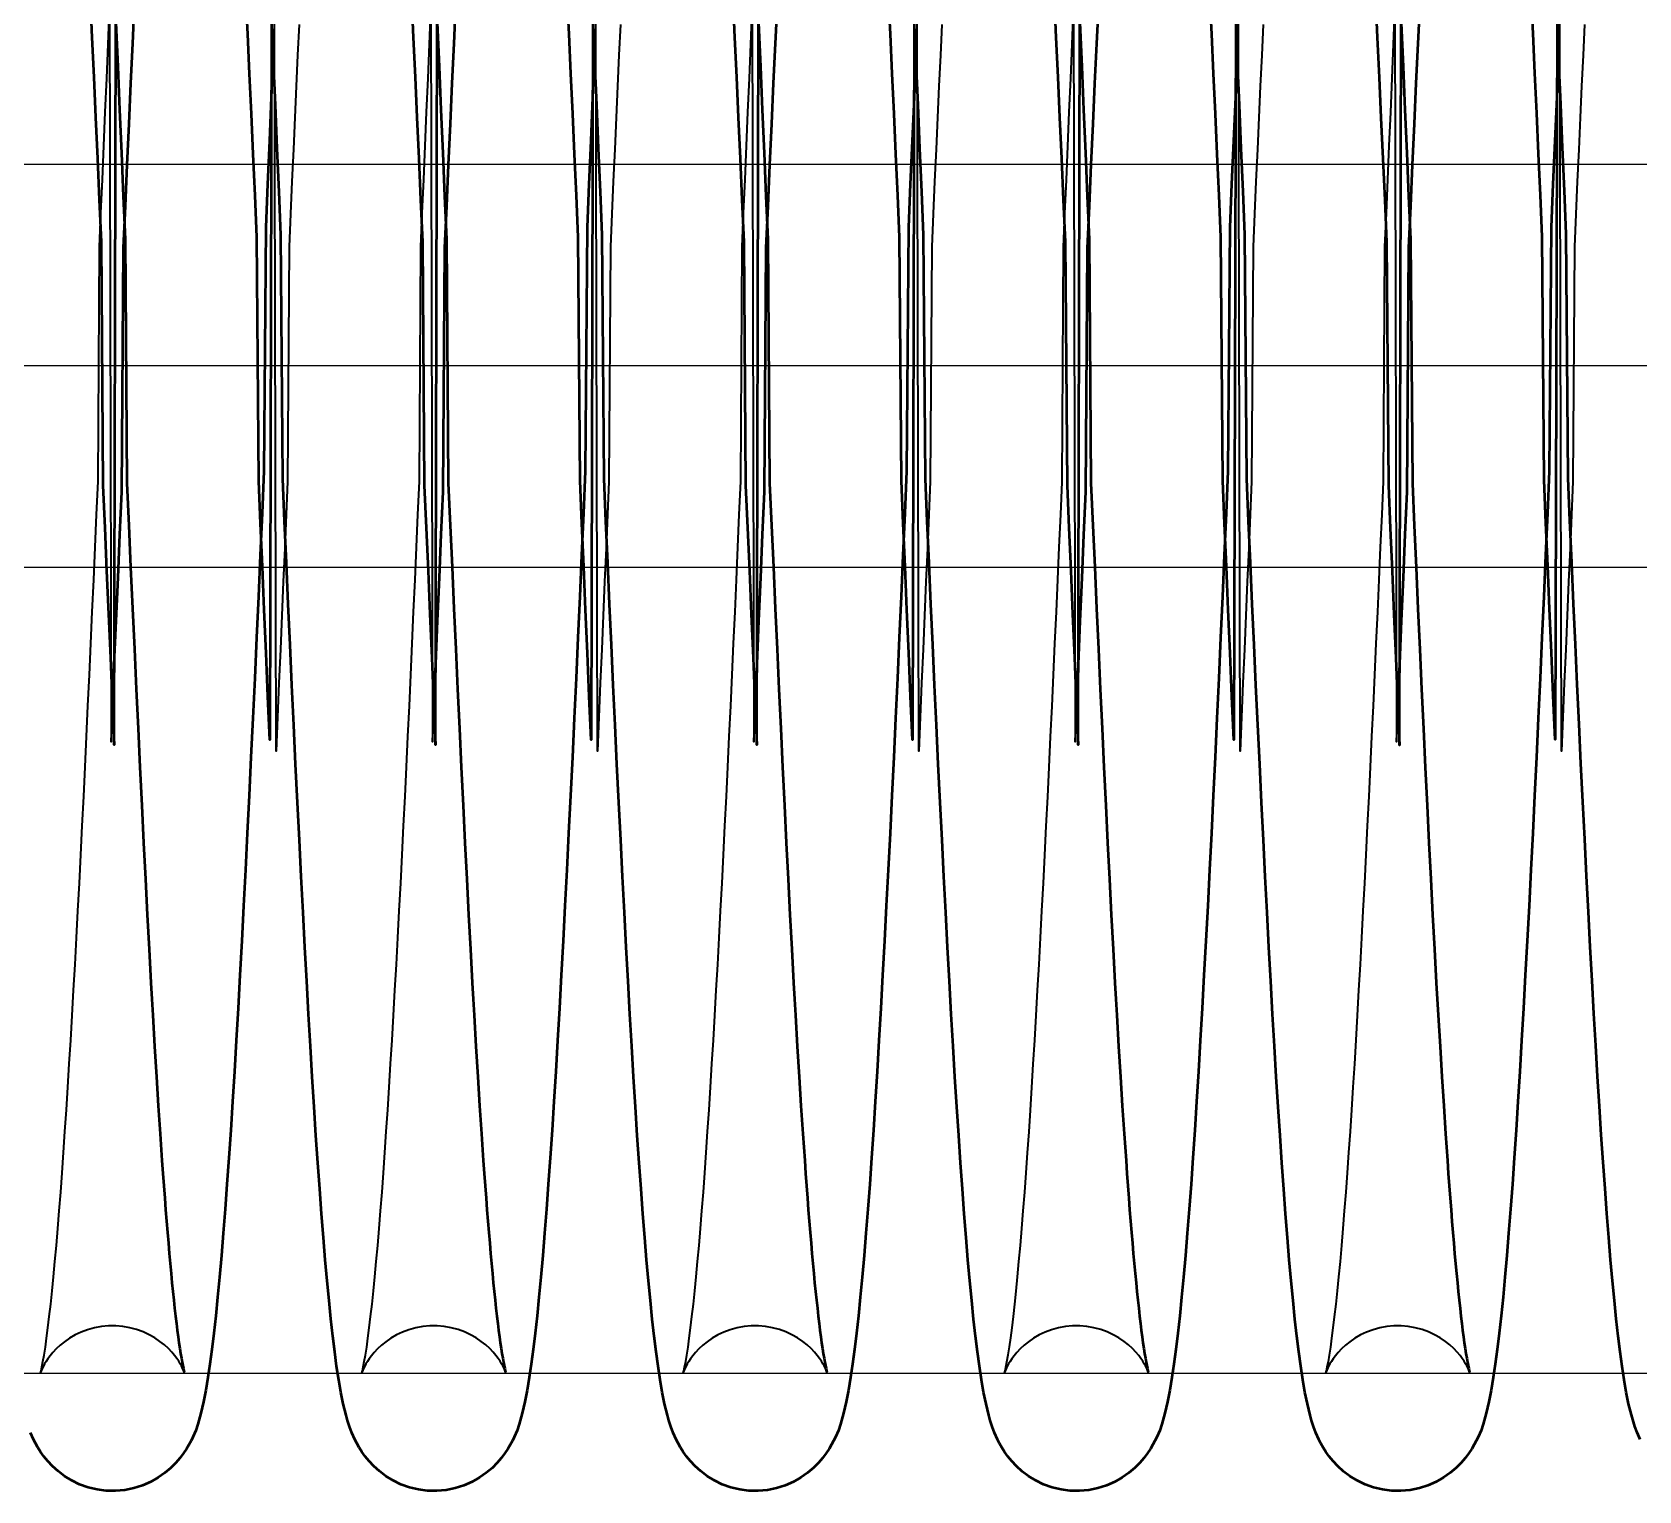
# Model space of a CAD drawing. Header units: millimetres. Extents: x 0 to 190005487, y 0 to 455456909.
# Drawn here: x 92673.16 to 92713.03, y 21488.31 to 21524.51 of the extents above; entities that cross this region are included whole.
import ezdxf

# ---------------------------------------------------------------- set-up
doc = ezdxf.new("R2010")
doc.units = ezdxf.units.MM
doc.header["$LTSCALE"] = 400
doc.header["$MEASUREMENT"] = 0
doc.linetypes.add('ACAD_ISO04W100', pattern=[30, 24, -3, 0, -3])
doc.linetypes.add('CEN', pattern=[35, 30, -2, 1, -2])
doc.layers.get('0').update_dxf_attribs({"linetype": 'CONTINUOUS'})
doc.layers.add('cen', color=1, linetype='ACAD_ISO04W100')
doc.layers.add('가려진 것(ISO)', color=7, linetype='CONTINUOUS', lineweight=35)
doc.layers.add('가시적인 것(ISO)', color=7, linetype='CONTINUOUS', lineweight=50)

# ---------------------------------------------------------------- blocks, each defined once
blk = doc.blocks.new('토션스프링 3')
at = {"layer": '가려진 것(ISO)', "flags": 128}
for points in [[(21462038.238, -50952889.177), (21462038.166, -50952890.697), (21462038.095, -50952892.234), (21462038.024, -50952893.791), (21462037.952, -50952895.368), (21462037.881, -50952896.964), (21462037.809, -50952898.577), (21462037.738, -50952900.205), (21462037.666, -50952911.846), (21462037.594, -50952913.499), (21462037.523, -50952915.16), (21462037.451, -50952916.829), (21462037.379, -50952918.502), (21462037.308, -50952920.179), (21462037.237, -50952921.859), (21462037.165, -50952923.543), (21462037.094, -50952925.233), (21462037.022, -50952888.925), (21462036.951, -50952890.618)], [(21462054.185, -50952889.177), (21462054.113, -50952890.697), (21462054.042, -50952892.234), (21462053.971, -50952893.791), (21462053.899, -50952895.368), (21462053.828, -50952896.964), (21462053.756, -50952898.577), (21462053.684, -50952900.205), (21462053.613, -50952911.846), (21462053.541, -50952913.499), (21462053.469, -50952915.16), (21462053.398, -50952916.829), (21462053.326, -50952918.502), (21462053.255, -50952920.179), (21462053.184, -50952921.858), (21462053.112, -50952923.543), (21462053.041, -50952925.233), (21462052.969, -50952888.925), (21462052.897, -50952890.618)], [(21462070.132, -50952889.177), (21462070.06, -50952890.697), (21462069.989, -50952892.234), (21462069.918, -50952893.791), (21462069.846, -50952895.368), (21462069.775, -50952896.964), (21462069.703, -50952898.577), (21462069.631, -50952900.205), (21462069.56, -50952911.847), (21462069.488, -50952913.499), (21462069.416, -50952915.16), (21462069.345, -50952916.829), (21462069.273, -50952918.502), (21462069.202, -50952920.179), (21462069.13, -50952921.858), (21462069.059, -50952923.543), (21462068.988, -50952925.233), (21462068.916, -50952888.925), (21462068.844, -50952890.618)], [(21462086.078, -50952889.177), (21462086.007, -50952890.697), (21462085.936, -50952892.234), (21462085.864, -50952893.79), (21462085.793, -50952895.368), (21462085.721, -50952896.964), (21462085.65, -50952898.577), (21462085.578, -50952900.205), (21462085.506, -50952911.847), (21462085.435, -50952913.499), (21462085.363, -50952915.16), (21462085.291, -50952916.828), (21462085.22, -50952918.502), (21462085.149, -50952920.179), (21462085.077, -50952921.858), (21462085.006, -50952923.543), (21462084.934, -50952925.233), (21462084.863, -50952888.925), (21462084.791, -50952890.618)], [(21462102.025, -50952889.18), (21462101.954, -50952890.699), (21462101.882, -50952892.236), (21462101.811, -50952893.793), (21462101.74, -50952895.37), (21462101.668, -50952896.967), (21462101.597, -50952898.58), (21462101.525, -50952900.208), (21462101.453, -50952911.849), (21462101.381, -50952913.501), (21462101.31, -50952915.162), (21462101.238, -50952916.83), (21462101.167, -50952918.503), (21462101.095, -50952920.179), (21462101.024, -50952921.858), (21462100.953, -50952923.543), (21462100.881, -50952925.233), (21462100.81, -50952888.925), (21462100.738, -50952890.619)], [(21462032.546, -50952956.08), (21462032.54, -50952956.062), (21462032.519, -50952956.006), (21462032.476, -50952955.903), (21462032.397, -50952955.744), (21462032.34, -50952955.64), (21462032.267, -50952955.52), (21462032.175, -50952955.383), (21462032.062, -50952955.231), (21462031.922, -50952955.064), (21462031.754, -50952954.888), (21462031.559, -50952954.707), (21462031.334, -50952954.528), (21462031.081, -50952954.356), (21462030.8, -50952954.197), (21462030.498, -50952954.057), (21462030.177, -50952953.939), (21462029.841, -50952953.85), (21462029.492, -50952953.789), (21462029.137, -50952953.758), (21462028.781, -50952953.76), (21462028.427, -50952953.793), (21462028.08, -50952953.858), (21462027.744, -50952953.951), (21462027.425, -50952954.069), (21462027.125, -50952954.212), (21462026.848, -50952954.373), (21462026.597, -50952954.546), (21462026.374, -50952954.725), (21462026.182, -50952954.905), (21462026.018, -50952955.081), (21462025.882, -50952955.245), (21462025.77, -50952955.396), (21462025.68, -50952955.531), (21462025.608, -50952955.651), (21462025.552, -50952955.753), (21462025.509, -50952955.838), (21462025.451, -50952955.965), (21462025.421, -50952956.042), (21462025.41, -50952956.076), (21462025.41, -50952956.075), (21462025.418, -50952956.044), (21462025.432, -50952955.986), (21462025.452, -50952955.904), (21462025.475, -50952955.8), (21462025.528, -50952955.536), (21462025.585, -50952955.208), (21462025.645, -50952954.818), (21462025.708, -50952954.369), (21462025.773, -50952953.864), (21462025.841, -50952953.303), (21462025.91, -50952952.691), (21462025.981, -50952952.029), (21462026.052, -50952951.32), (21462026.123, -50952950.566), (21462026.195, -50952949.769), (21462026.266, -50952948.932), (21462026.336, -50952948.053), (21462026.407, -50952947.131), (21462026.477, -50952946.167), (21462026.549, -50952945.162), (21462026.62, -50952944.118), (21462026.691, -50952943.035), (21462026.762, -50952941.916), (21462026.834, -50952940.761), (21462026.905, -50952939.573), (21462026.977, -50952938.353), (21462027.048, -50952937.102), (21462027.119, -50952935.821), (21462027.19, -50952934.507), (21462027.261, -50952933.161), (21462027.333, -50952931.785), (21462027.404, -50952930.38), (21462027.476, -50952928.948), (21462027.548, -50952927.492), (21462027.619, -50952926.011), (21462027.691, -50952924.51), (21462027.762, -50952922.988), (21462027.834, -50952921.449), (21462027.905, -50952919.893), (21462027.976, -50952918.32), (21462028.048, -50952916.728), (21462028.119, -50952915.118), (21462028.191, -50952913.492), (21462028.262, -50952911.853), (21462028.334, -50952900.201), (21462028.406, -50952898.54), (21462028.477, -50952896.871), (21462028.549, -50952895.196), (21462028.62, -50952893.516), (21462028.692, -50952891.835), (21462028.763, -50952890.154), (21462028.834, -50952888.469), (21462028.906, -50952924.781), (21462028.977, -50952923.091)], [(21462048.493, -50952956.08), (21462048.487, -50952956.062), (21462048.466, -50952956.006), (21462048.423, -50952955.903), (21462048.344, -50952955.744), (21462048.287, -50952955.64), (21462048.214, -50952955.52), (21462048.122, -50952955.383), (21462048.008, -50952955.231), (21462047.869, -50952955.064), (21462047.701, -50952954.888), (21462047.506, -50952954.707), (21462047.281, -50952954.528), (21462047.027, -50952954.356), (21462046.747, -50952954.197), (21462046.445, -50952954.057), (21462046.124, -50952953.939), (21462045.787, -50952953.85), (21462045.439, -50952953.789), (21462045.084, -50952953.758), (21462044.727, -50952953.76), (21462044.374, -50952953.793), (21462044.027, -50952953.858), (21462043.691, -50952953.951), (21462043.371, -50952954.069), (21462043.072, -50952954.212), (21462042.795, -50952954.373), (21462042.544, -50952954.546), (21462042.321, -50952954.725), (21462042.129, -50952954.906), (21462041.965, -50952955.081), (21462041.828, -50952955.245), (21462041.717, -50952955.396), (21462041.627, -50952955.531), (21462041.555, -50952955.651), (21462041.499, -50952955.753), (21462041.456, -50952955.838), (21462041.398, -50952955.965), (21462041.368, -50952956.042), (21462041.356, -50952956.076), (21462041.356, -50952956.075), (21462041.365, -50952956.044), (21462041.379, -50952955.987), (21462041.399, -50952955.904), (21462041.422, -50952955.8), (21462041.475, -50952955.536), (21462041.532, -50952955.208), (21462041.592, -50952954.818), (21462041.655, -50952954.369), (21462041.72, -50952953.863), (21462041.788, -50952953.303), (21462041.857, -50952952.691), (21462041.928, -50952952.029), (21462041.999, -50952951.32), (21462042.07, -50952950.566), (21462042.142, -50952949.769), (21462042.212, -50952948.932), (21462042.283, -50952948.053), (21462042.353, -50952947.132), (21462042.424, -50952946.168), (21462042.495, -50952945.162), (21462042.567, -50952944.118), (21462042.638, -50952943.035), (21462042.709, -50952941.916), (21462042.781, -50952940.762), (21462042.852, -50952939.573), (21462042.923, -50952938.353), (21462042.995, -50952937.101), (21462043.066, -50952935.82), (21462043.137, -50952934.507), (21462043.208, -50952933.161), (21462043.28, -50952931.785), (21462043.351, -50952930.38), (21462043.423, -50952928.949), (21462043.495, -50952927.492), (21462043.566, -50952926.012), (21462043.638, -50952924.51), (21462043.709, -50952922.988), (21462043.781, -50952921.449), (21462043.852, -50952919.893), (21462043.923, -50952918.32), (21462043.994, -50952916.728), (21462044.066, -50952915.118), (21462044.138, -50952913.493), (21462044.209, -50952911.853), (21462044.281, -50952900.202), (21462044.352, -50952898.54), (21462044.424, -50952896.871), (21462044.496, -50952895.196), (21462044.567, -50952893.516), (21462044.639, -50952891.835), (21462044.71, -50952890.153), (21462044.781, -50952888.469), (21462044.852, -50952924.781), (21462044.924, -50952923.091)], [(21462064.44, -50952956.08), (21462064.434, -50952956.062), (21462064.413, -50952956.006), (21462064.37, -50952955.903), (21462064.291, -50952955.744), (21462064.234, -50952955.64), (21462064.161, -50952955.52), (21462064.069, -50952955.383), (21462063.955, -50952955.231), (21462063.815, -50952955.064), (21462063.648, -50952954.888), (21462063.452, -50952954.707), (21462063.228, -50952954.528), (21462062.974, -50952954.356), (21462062.694, -50952954.197), (21462062.392, -50952954.057), (21462062.071, -50952953.939), (21462061.734, -50952953.85), (21462061.385, -50952953.789), (21462061.03, -50952953.758), (21462060.674, -50952953.76), (21462060.321, -50952953.793), (21462059.974, -50952953.858), (21462059.638, -50952953.951), (21462059.318, -50952954.069), (21462059.019, -50952954.212), (21462058.742, -50952954.373), (21462058.49, -50952954.546), (21462058.268, -50952954.726), (21462058.075, -50952954.906), (21462057.912, -50952955.081), (21462057.775, -50952955.245), (21462057.663, -50952955.396), (21462057.573, -50952955.531), (21462057.502, -50952955.651), (21462057.446, -50952955.753), (21462057.403, -50952955.838), (21462057.345, -50952955.965), (21462057.315, -50952956.042), (21462057.303, -50952956.076), (21462057.303, -50952956.075), (21462057.311, -50952956.044), (21462057.326, -50952955.987), (21462057.345, -50952955.905), (21462057.368, -50952955.801), (21462057.422, -50952955.536), (21462057.479, -50952955.207), (21462057.539, -50952954.817), (21462057.602, -50952954.368), (21462057.668, -50952953.863), (21462057.735, -50952953.303), (21462057.804, -50952952.691), (21462057.874, -50952952.029), (21462057.946, -50952951.32), (21462058.017, -50952950.566), (21462058.088, -50952949.769), (21462058.159, -50952948.931), (21462058.23, -50952948.053), (21462058.3, -50952947.132), (21462058.371, -50952946.168), (21462058.442, -50952945.163), (21462058.513, -50952944.118), (21462058.585, -50952943.036), (21462058.656, -50952941.917), (21462058.727, -50952940.762), (21462058.799, -50952939.574), (21462058.87, -50952938.353), (21462058.942, -50952937.101), (21462059.013, -50952935.82), (21462059.084, -50952934.507), (21462059.155, -50952933.161), (21462059.227, -50952931.785), (21462059.298, -50952930.381), (21462059.37, -50952928.949), (21462059.441, -50952927.492), (21462059.513, -50952926.012), (21462059.585, -50952924.51), (21462059.656, -50952922.988), (21462059.727, -50952921.448), (21462059.799, -50952919.892), (21462059.87, -50952918.32), (21462059.941, -50952916.728), (21462060.013, -50952915.118), (21462060.084, -50952913.493), (21462060.156, -50952911.853), (21462060.228, -50952900.202), (21462060.299, -50952898.541), (21462060.371, -50952896.871), (21462060.443, -50952895.196), (21462060.514, -50952893.516), (21462060.585, -50952891.834), (21462060.657, -50952890.152), (21462060.728, -50952888.468), (21462060.799, -50952924.78), (21462060.871, -50952923.091)], [(21462080.386, -50952956.08), (21462080.381, -50952956.062), (21462080.36, -50952956.006), (21462080.316, -50952955.903), (21462080.238, -50952955.744), (21462080.181, -50952955.64), (21462080.108, -50952955.52), (21462080.016, -50952955.383), (21462079.902, -50952955.231), (21462079.762, -50952955.064), (21462079.595, -50952954.887), (21462079.399, -50952954.707), (21462079.175, -50952954.528), (21462078.921, -50952954.356), (21462078.641, -50952954.197), (21462078.338, -50952954.056), (21462078.017, -50952953.939), (21462077.68, -50952953.85), (21462077.332, -50952953.789), (21462076.977, -50952953.758), (21462076.62, -50952953.76), (21462076.267, -50952953.793), (21462075.92, -50952953.858), (21462075.584, -50952953.951), (21462075.264, -50952954.07), (21462074.965, -50952954.212), (21462074.688, -50952954.373), (21462074.437, -50952954.546), (21462074.214, -50952954.726), (21462074.022, -50952954.906), (21462073.858, -50952955.081), (21462073.721, -50952955.246), (21462073.61, -50952955.397), (21462073.519, -50952955.53), (21462073.446, -50952955.648), (21462073.39, -50952955.75), (21462073.347, -50952955.837), (21462073.291, -50952955.967), (21462073.262, -50952956.043), (21462073.25, -50952956.076), (21462073.25, -50952956.074), (21462073.259, -50952956.042), (21462073.274, -50952955.985), (21462073.292, -50952955.904), (21462073.314, -50952955.803), (21462073.365, -50952955.54), (21462073.425, -50952955.206), (21462073.489, -50952954.809), (21462073.553, -50952954.358), (21462073.619, -50952953.854), (21462073.686, -50952953.297), (21462073.754, -50952952.688), (21462073.823, -50952952.03), (21462073.893, -50952951.325), (21462073.963, -50952950.572), (21462074.034, -50952949.775), (21462074.105, -50952948.935), (21462074.176, -50952948.053), (21462074.247, -50952947.131), (21462074.318, -50952946.171), (21462074.389, -50952945.171), (21462074.46, -50952944.13), (21462074.531, -50952943.049), (21462074.602, -50952941.93), (21462074.674, -50952940.775), (21462074.745, -50952939.584), (21462074.817, -50952938.361), (21462074.888, -50952937.105), (21462074.959, -50952935.818), (21462075.031, -50952934.503), (21462075.102, -50952933.16), (21462075.173, -50952931.791), (21462075.245, -50952930.391), (21462075.316, -50952928.963), (21462075.387, -50952927.508), (21462075.459, -50952926.028), (21462075.531, -50952924.525), (21462075.602, -50952923), (21462075.674, -50952921.456), (21462075.746, -50952919.893), (21462075.817, -50952918.315), (21462075.888, -50952916.723), (21462075.96, -50952915.118), (21462076.031, -50952913.499), (21462076.102, -50952911.865), (21462076.174, -50952900.217), (21462076.245, -50952898.557), (21462076.317, -50952896.888), (21462076.389, -50952895.21), (21462076.46, -50952893.527), (21462076.532, -50952891.839), (21462076.604, -50952890.15), (21462076.675, -50952888.461), (21462076.746, -50952924.774), (21462076.818, -50952923.091)], [(21462096.333, -50952956.08), (21462096.327, -50952956.062), (21462096.307, -50952956.006), (21462096.263, -50952955.903), (21462096.185, -50952955.744), (21462096.128, -50952955.64), (21462096.055, -50952955.52), (21462095.963, -50952955.383), (21462095.849, -50952955.231), (21462095.709, -50952955.064), (21462095.542, -50952954.888), (21462095.346, -50952954.707), (21462095.122, -50952954.528), (21462094.868, -50952954.356), (21462094.588, -50952954.197), (21462094.286, -50952954.057), (21462093.965, -50952953.94), (21462093.628, -50952953.85), (21462093.279, -50952953.789), (21462092.924, -50952953.758), (21462092.568, -50952953.76), (21462092.215, -50952953.793), (21462091.868, -50952953.858), (21462091.532, -50952953.95), (21462091.212, -50952954.069), (21462090.913, -50952954.212), (21462090.636, -50952954.372), (21462090.384, -50952954.546), (21462090.162, -50952954.725), (21462089.969, -50952954.905), (21462089.805, -50952955.08), (21462089.669, -50952955.245), (21462089.557, -50952955.396), (21462089.467, -50952955.531), (21462089.396, -50952955.651), (21462089.34, -50952955.752), (21462089.296, -50952955.838), (21462089.239, -50952955.965), (21462089.209, -50952956.042), (21462089.197, -50952956.076), (21462089.197, -50952956.075), (21462089.205, -50952956.044), (21462089.22, -50952955.986), (21462089.24, -50952955.904), (21462089.263, -50952955.8), (21462089.315, -50952955.537), (21462089.371, -50952955.21), (21462089.431, -50952954.82), (21462089.494, -50952954.371), (21462089.56, -50952953.865), (21462089.628, -50952953.304), (21462089.697, -50952952.691), (21462089.768, -50952952.029), (21462089.839, -50952951.319), (21462089.911, -50952950.565), (21462089.982, -50952949.768), (21462090.053, -50952948.932), (21462090.123, -50952948.053), (21462090.194, -50952947.131), (21462090.265, -50952946.166), (21462090.336, -50952945.161), (21462090.407, -50952944.116), (21462090.479, -50952943.034), (21462090.55, -50952941.915), (21462090.621, -50952940.76), (21462090.693, -50952939.573), (21462090.764, -50952938.353), (21462090.835, -50952937.102), (21462090.906, -50952935.821), (21462090.977, -50952934.506), (21462091.049, -50952933.16), (21462091.12, -50952931.784), (21462091.192, -50952930.379), (21462091.264, -50952928.947), (21462091.335, -50952927.49), (21462091.407, -50952926.011), (21462091.478, -50952924.509), (21462091.55, -50952922.988), (21462091.621, -50952921.45), (21462091.692, -50952919.894), (21462091.764, -50952918.321), (21462091.835, -50952916.728), (21462091.907, -50952915.118), (21462091.978, -50952913.491), (21462092.05, -50952911.852), (21462092.121, -50952900.2), (21462092.193, -50952898.539), (21462092.265, -50952896.87), (21462092.336, -50952895.196), (21462092.408, -50952893.517), (21462092.479, -50952891.837), (21462092.55, -50952890.156), (21462092.622, -50952888.47), (21462092.693, -50952924.781), (21462092.765, -50952923.091)]]:
    blk.add_lwpolyline(points, dxfattribs=at)
at = {"layer": '가시적인 것(ISO)', "flags": 128}
for points in [[(21462027.864, -50952887.873), (21462027.955, -50952889.813), (21462028.047, -50952891.788), (21462028.139, -50952893.794), (21462028.231, -50952895.826), (21462028.322, -50952897.882), (21462028.414, -50952899.957), (21462028.505, -50952912.049), (21462028.596, -50952914.161), (21462028.688, -50952916.293), (21462028.78, -50952918.44), (21462028.872, -50952920.598), (21462028.963, -50952922.763), (21462029.055, -50952924.93), (21462029.147, -50952889.095), (21462029.238, -50952891.255), (21462029.329, -50952893.406), (21462029.421, -50952895.552), (21462029.512, -50952897.692), (21462029.604, -50952899.822), (21462029.696, -50952911.938), (21462029.787, -50952914.035), (21462029.879, -50952916.11), (21462029.971, -50952918.159), (21462030.062, -50952920.177), (21462030.153, -50952922.161), (21462030.245, -50952924.116), (21462030.336, -50952926.04), (21462030.428, -50952927.929), (21462030.52, -50952929.78), (21462030.611, -50952931.589), (21462030.703, -50952933.353), (21462030.794, -50952935.068), (21462030.886, -50952936.73), (21462030.931, -50952937.54), (21462030.977, -50952938.337), (21462031.068, -50952939.893), (21462031.159, -50952941.395), (21462031.251, -50952942.841), (21462031.342, -50952944.228), (21462031.433, -50952945.552), (21462031.479, -50952946.19), (21462031.524, -50952946.812), (21462031.569, -50952947.416), (21462031.614, -50952948.003), (21462031.66, -50952948.572), (21462031.705, -50952949.123), (21462031.75, -50952949.657), (21462031.795, -50952950.174), (21462031.84, -50952950.673), (21462031.885, -50952951.155), (21462031.929, -50952951.617), (21462031.974, -50952952.061), (21462032.018, -50952952.485), (21462032.062, -50952952.89), (21462032.106, -50952953.274), (21462032.149, -50952953.638), (21462032.191, -50952953.98), (21462032.234, -50952954.301), (21462032.275, -50952954.6), (21462032.317, -50952954.877), (21462032.357, -50952955.131), (21462032.396, -50952955.36), (21462032.432, -50952955.561), (21462032.465, -50952955.733), (21462032.495, -50952955.875), (21462032.52, -50952955.984), (21462032.539, -50952956.054), (21462032.546, -50952956.08)], [(21462028.977, -50952923.091), (21462029.069, -50952920.927), (21462029.161, -50952918.768), (21462029.252, -50952916.617), (21462029.344, -50952914.48), (21462029.436, -50952912.36), (21462029.527, -50952900.261), (21462029.618, -50952898.186), (21462029.71, -50952896.132), (21462029.801, -50952894.098), (21462029.893, -50952892.09), (21462029.985, -50952890.11), (21462030.077, -50952888.163)], [(21462043.811, -50952887.873), (21462043.902, -50952889.813), (21462043.994, -50952891.788), (21462044.086, -50952893.794), (21462044.178, -50952895.826), (21462044.269, -50952897.882), (21462044.361, -50952899.957), (21462044.452, -50952912.049), (21462044.543, -50952914.161), (21462044.635, -50952916.293), (21462044.727, -50952918.44), (21462044.818, -50952920.598), (21462044.91, -50952922.763), (21462045.002, -50952924.93), (21462045.093, -50952889.095), (21462045.185, -50952891.255), (21462045.276, -50952893.406), (21462045.368, -50952895.552), (21462045.459, -50952897.692), (21462045.551, -50952899.822), (21462045.643, -50952911.938), (21462045.734, -50952914.035), (21462045.826, -50952916.11), (21462045.918, -50952918.159), (21462046.009, -50952920.177), (21462046.1, -50952922.161), (21462046.192, -50952924.116), (21462046.283, -50952926.04), (21462046.375, -50952927.929), (21462046.467, -50952929.78), (21462046.558, -50952931.589), (21462046.65, -50952933.353), (21462046.741, -50952935.068), (21462046.833, -50952936.73), (21462046.878, -50952937.54), (21462046.924, -50952938.337), (21462047.015, -50952939.893), (21462047.106, -50952941.395), (21462047.197, -50952942.841), (21462047.289, -50952944.228), (21462047.38, -50952945.552), (21462047.425, -50952946.19), (21462047.471, -50952946.812), (21462047.516, -50952947.416), (21462047.561, -50952948.003), (21462047.606, -50952948.572), (21462047.651, -50952949.123), (21462047.696, -50952949.657), (21462047.742, -50952950.174), (21462047.786, -50952950.673), (21462047.831, -50952951.155), (21462047.876, -50952951.617), (21462047.921, -50952952.061), (21462047.965, -50952952.485), (21462048.009, -50952952.89), (21462048.052, -50952953.274), (21462048.096, -50952953.638), (21462048.138, -50952953.98), (21462048.181, -50952954.301), (21462048.222, -50952954.6), (21462048.263, -50952954.877), (21462048.304, -50952955.131), (21462048.342, -50952955.36), (21462048.379, -50952955.561), (21462048.412, -50952955.733), (21462048.442, -50952955.875), (21462048.467, -50952955.984), (21462048.486, -50952956.054), (21462048.493, -50952956.08)], [(21462044.924, -50952923.091), (21462045.016, -50952920.927), (21462045.108, -50952918.768), (21462045.199, -50952916.618), (21462045.291, -50952914.48), (21462045.383, -50952912.36), (21462045.474, -50952900.26), (21462045.565, -50952898.186), (21462045.657, -50952896.131), (21462045.748, -50952894.098), (21462045.84, -50952892.09), (21462045.932, -50952890.111), (21462046.024, -50952888.164)], [(21462059.757, -50952887.872), (21462059.849, -50952889.813), (21462059.941, -50952891.788), (21462060.033, -50952893.793), (21462060.124, -50952895.826), (21462060.216, -50952897.882), (21462060.307, -50952899.957), (21462060.399, -50952912.049), (21462060.49, -50952914.161), (21462060.582, -50952916.293), (21462060.673, -50952918.44), (21462060.765, -50952920.598), (21462060.857, -50952922.762), (21462060.949, -50952924.93), (21462061.04, -50952889.095), (21462061.132, -50952891.255), (21462061.223, -50952893.406), (21462061.314, -50952895.552), (21462061.406, -50952897.692), (21462061.498, -50952899.822), (21462061.589, -50952911.937), (21462061.681, -50952914.035), (21462061.773, -50952916.11), (21462061.865, -50952918.159), (21462061.956, -50952920.177), (21462062.047, -50952922.162), (21462062.139, -50952924.116), (21462062.23, -50952926.04), (21462062.322, -50952927.929), (21462062.413, -50952929.78), (21462062.505, -50952931.589), (21462062.597, -50952933.353), (21462062.688, -50952935.068), (21462062.779, -50952936.73), (21462062.825, -50952937.54), (21462062.87, -50952938.337), (21462062.962, -50952939.893), (21462063.053, -50952941.395), (21462063.144, -50952942.841), (21462063.236, -50952944.228), (21462063.327, -50952945.552), (21462063.372, -50952946.19), (21462063.418, -50952946.812), (21462063.463, -50952947.416), (21462063.508, -50952948.003), (21462063.553, -50952948.572), (21462063.598, -50952949.124), (21462063.643, -50952949.657), (21462063.688, -50952950.174), (21462063.733, -50952950.673), (21462063.778, -50952951.155), (21462063.823, -50952951.617), (21462063.867, -50952952.061), (21462063.912, -50952952.485), (21462063.956, -50952952.89), (21462063.999, -50952953.274), (21462064.042, -50952953.638), (21462064.085, -50952953.98), (21462064.127, -50952954.301), (21462064.169, -50952954.6), (21462064.21, -50952954.877), (21462064.251, -50952955.131), (21462064.289, -50952955.36), (21462064.326, -50952955.561), (21462064.359, -50952955.733), (21462064.389, -50952955.875), (21462064.414, -50952955.984), (21462064.433, -50952956.054), (21462064.44, -50952956.08)], [(21462060.871, -50952923.091), (21462060.963, -50952920.927), (21462061.054, -50952918.768), (21462061.146, -50952916.618), (21462061.238, -50952914.48), (21462061.33, -50952912.359), (21462061.421, -50952900.26), (21462061.512, -50952898.185), (21462061.604, -50952896.131), (21462061.695, -50952894.098), (21462061.787, -50952892.09), (21462061.879, -50952890.111), (21462061.971, -50952888.164)], [(21462075.704, -50952887.872), (21462075.796, -50952889.812), (21462075.888, -50952891.787), (21462075.98, -50952893.793), (21462076.071, -50952895.826), (21462076.163, -50952897.882), (21462076.254, -50952899.957), (21462076.346, -50952912.049), (21462076.437, -50952914.161), (21462076.529, -50952916.293), (21462076.62, -50952918.439), (21462076.712, -50952920.597), (21462076.804, -50952922.762), (21462076.895, -50952924.929), (21462076.987, -50952889.095), (21462077.079, -50952891.255), (21462077.17, -50952893.406), (21462077.261, -50952895.552), (21462077.353, -50952897.691), (21462077.444, -50952899.821), (21462077.536, -50952911.937), (21462077.628, -50952914.035), (21462077.72, -50952916.11), (21462077.811, -50952918.159), (21462077.903, -50952920.177), (21462077.994, -50952922.162), (21462078.085, -50952924.116), (21462078.177, -50952926.039), (21462078.269, -50952927.928), (21462078.36, -50952929.779), (21462078.452, -50952931.589), (21462078.544, -50952933.353), (21462078.635, -50952935.068), (21462078.726, -50952936.73), (21462078.772, -50952937.541), (21462078.817, -50952938.337), (21462078.909, -50952939.893), (21462079, -50952941.395), (21462079.091, -50952942.841), (21462079.182, -50952944.227), (21462079.274, -50952945.552), (21462079.319, -50952946.19), (21462079.364, -50952946.812), (21462079.41, -50952947.416), (21462079.455, -50952948.003), (21462079.5, -50952948.572), (21462079.545, -50952949.124), (21462079.59, -50952949.658), (21462079.635, -50952950.174), (21462079.68, -50952950.673), (21462079.725, -50952951.155), (21462079.77, -50952951.617), (21462079.814, -50952952.061), (21462079.859, -50952952.485), (21462079.903, -50952952.89), (21462079.946, -50952953.274), (21462079.989, -50952953.638), (21462080.032, -50952953.98), (21462080.074, -50952954.301), (21462080.116, -50952954.6), (21462080.157, -50952954.877), (21462080.197, -50952955.131), (21462080.236, -50952955.36), (21462080.272, -50952955.561), (21462080.306, -50952955.734), (21462080.336, -50952955.875), (21462080.361, -50952955.984), (21462080.379, -50952956.054), (21462080.386, -50952956.08)], [(21462076.818, -50952923.091), (21462076.909, -50952920.936), (21462077.001, -50952918.782), (21462077.092, -50952916.634), (21462077.184, -50952914.497), (21462077.276, -50952912.373), (21462077.368, -50952900.267), (21462077.459, -50952898.183), (21462077.551, -50952896.125), (21462077.642, -50952894.098), (21462077.733, -50952892.098), (21462077.825, -50952890.124), (21462077.917, -50952888.181)], [(21462091.652, -50952887.885), (21462091.743, -50952889.826), (21462091.835, -50952891.801), (21462091.927, -50952893.806), (21462092.019, -50952895.838), (21462092.11, -50952897.894), (21462092.202, -50952899.968), (21462092.293, -50952912.06), (21462092.384, -50952914.173), (21462092.476, -50952916.305), (21462092.568, -50952918.452), (21462092.659, -50952920.609), (21462092.751, -50952922.774), (21462092.843, -50952924.94), (21462092.934, -50952889.105), (21462093.026, -50952891.264), (21462093.117, -50952893.414), (21462093.208, -50952895.561), (21462093.3, -50952897.701), (21462093.392, -50952899.831), (21462093.483, -50952911.946), (21462093.575, -50952914.044), (21462093.667, -50952916.118), (21462093.759, -50952918.166), (21462093.85, -50952920.184), (21462093.941, -50952922.167), (21462094.032, -50952924.122), (21462094.124, -50952926.046), (21462094.216, -50952927.935), (21462094.307, -50952929.786), (21462094.399, -50952931.594), (21462094.491, -50952933.358), (21462094.582, -50952935.072), (21462094.673, -50952936.733), (21462094.764, -50952938.34), (21462094.856, -50952939.896), (21462094.947, -50952941.398), (21462095.038, -50952942.844), (21462095.129, -50952944.23), (21462095.221, -50952945.555), (21462095.266, -50952946.193), (21462095.311, -50952946.814), (21462095.357, -50952947.418), (21462095.402, -50952948.005), (21462095.447, -50952948.574), (21462095.492, -50952949.125), (21462095.537, -50952949.659), (21462095.582, -50952950.175), (21462095.627, -50952950.675), (21462095.672, -50952951.156), (21462095.717, -50952951.618), (21462095.761, -50952952.062), (21462095.806, -50952952.486), (21462095.849, -50952952.891), (21462095.893, -50952953.275), (21462095.936, -50952953.638), (21462095.979, -50952953.981), (21462096.021, -50952954.301), (21462096.063, -50952954.6), (21462096.104, -50952954.878), (21462096.144, -50952955.131), (21462096.183, -50952955.36), (21462096.219, -50952955.561), (21462096.253, -50952955.733), (21462096.282, -50952955.875), (21462096.308, -50952955.984), (21462096.326, -50952956.054), (21462096.333, -50952956.08)], [(21462092.765, -50952923.091), (21462092.856, -50952920.927), (21462092.948, -50952918.767), (21462093.04, -50952916.617), (21462093.132, -50952914.48), (21462093.223, -50952912.361), (21462093.315, -50952900.263), (21462093.406, -50952898.188), (21462093.497, -50952896.133), (21462093.589, -50952894.099), (21462093.681, -50952892.09), (21462093.772, -50952890.11), (21462093.864, -50952888.163)], [(21462036.951, -50952890.618), (21462036.859, -50952892.783), (21462036.767, -50952894.942), (21462036.675, -50952897.09), (21462036.584, -50952899.224), (21462036.492, -50952911.339), (21462036.401, -50952913.433), (21462036.31, -50952915.51), (21462036.218, -50952917.568), (21462036.127, -50952919.604), (21462036.035, -50952921.613), (21462035.943, -50952923.593), (21462035.851, -50952925.538), (21462035.76, -50952927.446), (21462035.668, -50952929.312), (21462035.577, -50952931.134), (21462035.486, -50952932.915), (21462035.394, -50952934.654), (21462035.302, -50952936.349), (21462035.21, -50952937.996), (21462035.118, -50952939.593), (21462035.026, -50952941.136), (21462034.934, -50952942.623), (21462034.843, -50952944.051), (21462034.751, -50952945.416), (21462034.659, -50952946.722), (21462034.567, -50952947.967), (21462034.475, -50952949.152), (21462034.382, -50952950.276), (21462034.289, -50952951.336), (21462034.195, -50952952.332), (21462034.1, -50952953.263), (21462034.005, -50952954.129), (21462033.909, -50952954.927), (21462033.812, -50952955.658), (21462033.713, -50952956.33), (21462033.607, -50952956.953), (21462033.49, -50952957.537), (21462033.361, -50952958.092), (21462033.217, -50952958.646), (21462033.112, -50952958.949), (21462032.966, -50952959.282), (21462032.874, -50952959.463), (21462032.767, -50952959.657), (21462032.643, -50952959.863), (21462032.498, -50952960.085), (21462032.323, -50952960.32), (21462032.113, -50952960.565), (21462031.864, -50952960.815), (21462031.575, -50952961.061), (21462031.244, -50952961.293), (21462030.873, -50952961.503), (21462030.469, -50952961.681), (21462030.04, -50952961.818), (21462029.592, -50952961.909), (21462029.131, -50952961.951), (21462028.667, -50952961.943), (21462028.211, -50952961.884), (21462027.768, -50952961.776), (21462027.345, -50952961.625), (21462026.953, -50952961.437), (21462026.597, -50952961.218), (21462026.278, -50952960.979), (21462026.001, -50952960.73), (21462025.766, -50952960.482), (21462025.569, -50952960.239), (21462025.404, -50952960.008), (21462025.268, -50952959.791), (21462025.155, -50952959.59), (21462025.06, -50952959.402), (21462024.909, -50952959.061)], [(21462052.897, -50952890.618), (21462052.806, -50952892.783), (21462052.714, -50952894.942), (21462052.622, -50952897.09), (21462052.531, -50952899.224), (21462052.439, -50952911.339), (21462052.348, -50952913.433), (21462052.257, -50952915.51), (21462052.165, -50952917.568), (21462052.073, -50952919.604), (21462051.982, -50952921.613), (21462051.89, -50952923.593), (21462051.798, -50952925.538), (21462051.707, -50952927.446), (21462051.615, -50952929.312), (21462051.524, -50952931.134), (21462051.432, -50952932.915), (21462051.341, -50952934.654), (21462051.249, -50952936.349), (21462051.157, -50952937.996), (21462051.065, -50952939.593), (21462050.973, -50952941.137), (21462050.881, -50952942.623), (21462050.789, -50952944.051), (21462050.698, -50952945.416), (21462050.606, -50952946.722), (21462050.514, -50952947.967), (21462050.422, -50952949.152), (21462050.329, -50952950.276), (21462050.236, -50952951.336), (21462050.142, -50952952.332), (21462050.047, -50952953.264), (21462049.952, -50952954.129), (21462049.856, -50952954.927), (21462049.759, -50952955.658), (21462049.66, -50952956.33), (21462049.554, -50952956.954), (21462049.437, -50952957.537), (21462049.309, -50952958.091), (21462049.164, -50952958.646), (21462049.058, -50952958.948), (21462048.912, -50952959.282), (21462048.82, -50952959.463), (21462048.713, -50952959.657), (21462048.59, -50952959.863), (21462048.445, -50952960.084), (21462048.27, -50952960.32), (21462048.06, -50952960.565), (21462047.812, -50952960.815), (21462047.522, -50952961.061), (21462047.191, -50952961.293), (21462046.82, -50952961.503), (21462046.416, -50952961.68), (21462045.988, -50952961.818), (21462045.539, -50952961.909), (21462045.078, -50952961.951), (21462044.615, -50952961.943), (21462044.158, -50952961.884), (21462043.715, -50952961.776), (21462043.292, -50952961.625), (21462042.9, -50952961.437), (21462042.544, -50952961.218), (21462042.225, -50952960.979), (21462041.948, -50952960.73), (21462041.713, -50952960.482), (21462041.516, -50952960.239), (21462041.351, -50952960.008), (21462041.215, -50952959.791), (21462041.102, -50952959.59), (21462041.006, -50952959.402), (21462040.856, -50952959.061), (21462040.739, -50952958.752), (21462040.645, -50952958.463), (21462040.566, -50952958.186), (21462040.432, -50952957.634), (21462040.312, -50952957.052), (21462040.203, -50952956.432), (21462040.102, -50952955.766), (21462040.006, -50952955.047), (21462039.912, -50952954.267), (21462039.818, -50952953.419), (21462039.723, -50952952.505), (21462039.63, -50952951.524), (21462039.537, -50952950.479), (21462039.444, -50952949.37), (21462039.352, -50952948.199), (21462039.26, -50952946.967), (21462039.168, -50952945.67), (21462039.076, -50952944.309), (21462038.984, -50952942.888), (21462038.892, -50952941.408), (21462038.799, -50952939.874), (21462038.707, -50952938.286), (21462038.616, -50952936.649), (21462038.524, -50952934.965), (21462038.432, -50952933.237), (21462038.341, -50952931.466), (21462038.25, -50952929.648), (21462038.158, -50952927.785), (21462038.066, -50952925.881), (21462037.974, -50952923.941), (21462037.883, -50952921.968), (21462037.791, -50952919.965), (21462037.699, -50952917.936), (21462037.608, -50952915.885), (21462037.517, -50952913.815), (21462037.425, -50952911.721), (21462037.334, -50952899.605), (21462037.242, -50952897.471), (21462037.15, -50952895.323), (21462037.059, -50952893.166), (21462036.967, -50952891.003), (21462036.875, -50952888.839), (21462036.784, -50952924.678), (21462036.693, -50952922.523), (21462036.601, -50952920.371), (21462036.51, -50952918.221), (21462036.418, -50952916.078), (21462036.326, -50952913.946), (21462036.235, -50952911.83), (21462036.143, -50952899.733), (21462036.051, -50952897.66), (21462035.96, -50952895.614), (21462035.869, -50952893.6), (21462035.777, -50952891.614), (21462035.686, -50952889.655), (21462035.594, -50952887.728)], [(21462068.844, -50952890.618), (21462068.753, -50952892.783), (21462068.661, -50952894.942), (21462068.569, -50952897.09), (21462068.478, -50952899.224), (21462068.386, -50952911.339), (21462068.295, -50952913.433), (21462068.204, -50952915.51), (21462068.112, -50952917.568), (21462068.02, -50952919.604), (21462067.929, -50952921.613), (21462067.837, -50952923.593), (21462067.745, -50952925.538), (21462067.653, -50952927.446), (21462067.562, -50952929.312), (21462067.471, -50952931.134), (21462067.379, -50952932.915), (21462067.288, -50952934.654), (21462067.196, -50952936.349), (21462067.104, -50952937.997), (21462067.012, -50952939.593), (21462066.92, -50952941.137), (21462066.828, -50952942.624), (21462066.736, -50952944.051), (21462066.644, -50952945.416), (21462066.553, -50952946.722), (21462066.461, -50952947.968), (21462066.368, -50952949.153), (21462066.276, -50952950.276), (21462066.182, -50952951.336), (21462066.089, -50952952.333), (21462065.994, -50952953.264), (21462065.899, -50952954.129), (21462065.802, -50952954.927), (21462065.706, -50952955.658), (21462065.606, -50952956.33), (21462065.5, -50952956.954), (21462065.384, -50952957.538), (21462065.256, -50952958.091), (21462065.11, -50952958.646), (21462065.004, -50952958.948), (21462064.858, -50952959.281), (21462064.766, -50952959.463), (21462064.66, -50952959.656), (21462064.537, -50952959.863), (21462064.392, -50952960.084), (21462064.217, -50952960.32), (21462064.007, -50952960.565), (21462063.759, -50952960.814), (21462063.469, -50952961.061), (21462063.138, -50952961.293), (21462062.767, -50952961.503), (21462062.364, -50952961.68), (21462061.935, -50952961.818), (21462061.486, -50952961.909), (21462061.025, -50952961.951), (21462060.562, -50952961.943), (21462060.106, -50952961.884), (21462059.662, -50952961.776), (21462059.239, -50952961.625), (21462058.848, -50952961.437), (21462058.491, -50952961.219), (21462058.172, -50952960.979), (21462057.895, -50952960.73), (21462057.66, -50952960.482), (21462057.463, -50952960.239), (21462057.298, -50952960.008), (21462057.162, -50952959.792), (21462057.049, -50952959.59), (21462056.953, -50952959.403), (21462056.803, -50952959.061), (21462056.686, -50952958.752), (21462056.592, -50952958.463), (21462056.513, -50952958.186), (21462056.379, -50952957.634), (21462056.259, -50952957.052), (21462056.15, -50952956.432), (21462056.049, -50952955.766), (21462055.953, -50952955.047), (21462055.859, -50952954.267), (21462055.764, -50952953.42), (21462055.67, -50952952.505), (21462055.577, -50952951.524), (21462055.484, -50952950.479), (21462055.391, -50952949.37), (21462055.299, -50952948.199), (21462055.207, -50952946.967), (21462055.115, -50952945.67), (21462055.023, -50952944.309), (21462054.931, -50952942.888), (21462054.838, -50952941.408), (21462054.746, -50952939.873), (21462054.654, -50952938.286), (21462054.562, -50952936.649), (21462054.471, -50952934.965), (21462054.379, -50952933.237), (21462054.288, -50952931.466), (21462054.196, -50952929.648), (21462054.105, -50952927.785), (21462054.013, -50952925.881), (21462053.921, -50952923.941), (21462053.83, -50952921.967), (21462053.738, -50952919.964), (21462053.646, -50952917.936), (21462053.555, -50952915.885), (21462053.464, -50952913.815), (21462053.372, -50952911.721), (21462053.281, -50952899.605), (21462053.189, -50952897.471), (21462053.097, -50952895.323), (21462053.005, -50952893.166), (21462052.914, -50952891.003), (21462052.822, -50952888.839), (21462052.731, -50952924.678), (21462052.639, -50952922.523), (21462052.548, -50952920.37), (21462052.457, -50952918.22), (21462052.365, -50952916.077), (21462052.273, -50952913.946), (21462052.181, -50952911.829), (21462052.09, -50952899.733), (21462051.998, -50952897.659), (21462051.907, -50952895.614), (21462051.815, -50952893.6), (21462051.724, -50952891.613), (21462051.633, -50952889.655), (21462051.541, -50952887.728)], [(21462084.791, -50952890.618), (21462084.699, -50952892.783), (21462084.608, -50952894.942), (21462084.516, -50952897.09), (21462084.424, -50952899.224), (21462084.333, -50952911.339), (21462084.242, -50952913.432), (21462084.15, -50952915.51), (21462084.059, -50952917.568), (21462083.967, -50952919.604), (21462083.875, -50952921.614), (21462083.784, -50952923.593), (21462083.692, -50952925.538), (21462083.6, -50952927.446), (21462083.509, -50952929.312), (21462083.417, -50952931.134), (21462083.326, -50952932.915), (21462083.234, -50952934.654), (21462083.143, -50952936.349), (21462083.051, -50952937.997), (21462082.959, -50952939.594), (21462082.867, -50952941.137), (21462082.775, -50952942.624), (21462082.683, -50952944.051), (21462082.591, -50952945.416), (21462082.5, -50952946.722), (21462082.408, -50952947.968), (21462082.315, -50952949.153), (21462082.222, -50952950.276), (21462082.129, -50952951.336), (21462082.035, -50952952.333), (21462081.941, -50952953.264), (21462081.845, -50952954.129), (21462081.749, -50952954.927), (21462081.653, -50952955.658), (21462081.553, -50952956.33), (21462081.447, -50952956.954), (21462081.33, -50952957.538), (21462081.203, -50952958.091), (21462081.057, -50952958.645), (21462080.95, -50952958.948), (21462080.804, -50952959.281), (21462080.712, -50952959.463), (21462080.606, -50952959.656), (21462080.484, -50952959.862), (21462080.339, -50952960.084), (21462080.164, -50952960.32), (21462079.954, -50952960.564), (21462079.706, -50952960.814), (21462079.416, -50952961.06), (21462079.085, -50952961.293), (21462078.714, -50952961.502), (21462078.311, -50952961.68), (21462077.882, -50952961.818), (21462077.433, -50952961.909), (21462076.972, -50952961.951), (21462076.509, -50952961.943), (21462076.053, -50952961.884), (21462075.609, -50952961.776), (21462075.187, -50952961.626), (21462074.795, -50952961.437), (21462074.438, -50952961.219), (21462074.119, -50952960.98), (21462073.842, -50952960.731), (21462073.607, -50952960.482), (21462073.41, -50952960.24), (21462073.245, -50952960.008), (21462073.109, -50952959.792), (21462072.995, -50952959.591), (21462072.9, -50952959.403), (21462072.75, -50952959.061), (21462072.633, -50952958.752), (21462072.539, -50952958.463), (21462072.46, -50952958.186), (21462072.326, -50952957.633), (21462072.205, -50952957.052), (21462072.096, -50952956.432), (21462071.996, -50952955.767), (21462071.9, -50952955.048), (21462071.806, -50952954.268), (21462071.711, -50952953.42), (21462071.617, -50952952.505), (21462071.523, -50952951.524), (21462071.43, -50952950.479), (21462071.338, -50952949.371), (21462071.246, -50952948.2), (21462071.154, -50952946.967), (21462071.062, -50952945.67), (21462070.97, -50952944.309), (21462070.877, -50952942.887), (21462070.785, -50952941.408), (21462070.693, -50952939.873), (21462070.601, -50952938.286), (21462070.509, -50952936.649), (21462070.418, -50952934.965), (21462070.326, -50952933.238), (21462070.235, -50952931.466), (21462070.143, -50952929.647), (21462070.052, -50952927.784), (21462069.96, -50952925.881), (21462069.868, -50952923.94), (21462069.776, -50952921.967), (21462069.685, -50952919.964), (21462069.593, -50952917.935), (21462069.502, -50952915.885), (21462069.41, -50952913.815), (21462069.319, -50952911.721), (21462069.227, -50952899.604), (21462069.136, -50952897.47), (21462069.044, -50952895.322), (21462068.952, -50952893.165), (21462068.861, -50952891.002), (21462068.769, -50952888.839), (21462068.678, -50952924.678), (21462068.586, -50952922.523), (21462068.495, -50952920.37), (21462068.403, -50952918.22), (21462068.312, -50952916.077), (21462068.22, -50952913.945), (21462068.128, -50952911.829), (21462068.037, -50952899.732), (21462067.945, -50952897.659), (21462067.854, -50952895.614), (21462067.762, -50952893.6), (21462067.671, -50952891.613), (21462067.579, -50952889.654), (21462067.488, -50952887.727)], [(21462100.738, -50952890.619), (21462100.646, -50952892.783), (21462100.554, -50952894.942), (21462100.463, -50952897.09), (21462100.371, -50952899.224), (21462100.28, -50952911.338), (21462100.189, -50952913.432), (21462100.097, -50952915.51), (21462100.006, -50952917.568), (21462099.914, -50952919.604), (21462099.822, -50952921.614), (21462099.73, -50952923.593), (21462099.639, -50952925.539), (21462099.547, -50952927.446), (21462099.456, -50952929.312), (21462099.364, -50952931.133), (21462099.273, -50952932.915), (21462099.181, -50952934.655), (21462099.089, -50952936.35), (21462098.998, -50952937.997), (21462098.906, -50952939.594), (21462098.814, -50952941.137), (21462098.722, -50952942.624), (21462098.63, -50952944.051), (21462098.538, -50952945.416), (21462098.446, -50952946.722), (21462098.354, -50952947.968), (21462098.262, -50952949.153), (21462098.169, -50952950.276), (21462098.076, -50952951.337), (21462097.982, -50952952.333), (21462097.888, -50952953.264), (21462097.792, -50952954.129), (21462097.696, -50952954.927), (21462097.6, -50952955.658), (21462097.5, -50952956.331), (21462097.394, -50952956.954), (21462097.277, -50952957.538), (21462097.15, -50952958.091), (21462097.002, -50952958.645), (21462096.894, -50952958.947), (21462096.748, -50952959.281), (21462096.552, -50952959.655), (21462096.431, -50952959.862), (21462096.286, -50952960.084), (21462096.111, -50952960.319), (21462095.902, -50952960.564), (21462095.653, -50952960.814), (21462095.363, -50952961.06), (21462095.033, -50952961.292), (21462094.662, -50952961.502), (21462094.258, -50952961.68), (21462093.83, -50952961.818), (21462093.381, -50952961.909), (21462092.92, -50952961.951), (21462092.457, -50952961.943), (21462092, -50952961.884), (21462091.556, -50952961.777), (21462091.134, -50952961.626), (21462090.742, -50952961.438), (21462090.385, -50952961.219), (21462090.067, -50952960.98), (21462089.789, -50952960.731), (21462089.554, -50952960.483), (21462089.357, -50952960.24), (21462089.192, -50952960.008), (21462089.056, -50952959.792), (21462088.942, -50952959.591), (21462088.847, -50952959.403), (21462088.697, -50952959.061), (21462088.58, -50952958.752), (21462088.486, -50952958.463), (21462088.407, -50952958.187), (21462088.272, -50952957.633), (21462088.152, -50952957.052), (21462088.043, -50952956.433), (21462087.943, -50952955.768), (21462087.847, -50952955.049), (21462087.753, -50952954.269), (21462087.658, -50952953.42), (21462087.564, -50952952.505), (21462087.47, -50952951.524), (21462087.377, -50952950.479), (21462087.285, -50952949.371), (21462087.193, -50952948.2), (21462087.101, -50952946.968), (21462087.008, -50952945.67), (21462086.916, -50952944.308), (21462086.824, -50952942.887), (21462086.732, -50952941.407), (21462086.64, -50952939.872), (21462086.548, -50952938.285), (21462086.456, -50952936.649), (21462086.364, -50952934.965), (21462086.273, -50952933.238), (21462086.182, -50952931.466), (21462086.09, -50952929.647), (21462085.999, -50952927.784), (21462085.907, -50952925.88), (21462085.815, -50952923.939), (21462085.723, -50952921.966), (21462085.631, -50952919.963), (21462085.54, -50952917.935), (21462085.448, -50952915.885), (21462085.357, -50952913.815), (21462085.266, -50952911.72), (21462085.174, -50952899.603), (21462085.083, -50952897.469), (21462084.991, -50952895.321), (21462084.899, -50952893.164), (21462084.807, -50952891.001), (21462084.716, -50952888.838), (21462084.624, -50952924.678), (21462084.533, -50952922.523), (21462084.442, -50952920.369), (21462084.35, -50952918.219), (21462084.259, -50952916.076), (21462084.167, -50952913.944), (21462084.075, -50952911.827), (21462083.983, -50952899.731), (21462083.892, -50952897.658), (21462083.8, -50952895.613), (21462083.709, -50952893.6), (21462083.618, -50952891.612), (21462083.526, -50952889.653), (21462083.435, -50952887.726)], [(21462104.793, -50952959.4), (21462104.642, -50952959.058), (21462104.527, -50952958.75), (21462104.353, -50952958.183), (21462104.214, -50952957.625), (21462104.098, -50952957.052), (21462103.995, -50952956.443), (21462103.895, -50952955.779), (21462103.796, -50952955.053), (21462103.699, -50952954.265), (21462103.604, -50952953.414), (21462103.51, -50952952.5), (21462103.417, -50952951.522), (21462103.324, -50952950.48), (21462103.232, -50952949.369), (21462103.139, -50952948.191), (21462103.046, -50952946.949), (21462102.954, -50952945.644), (21462102.861, -50952944.278), (21462102.769, -50952942.855), (21462102.677, -50952941.377), (21462102.585, -50952939.845), (21462102.493, -50952938.263), (21462102.402, -50952936.632), (21462102.311, -50952934.951), (21462102.219, -50952933.219), (21462102.127, -50952931.438), (21462102.035, -50952929.613), (21462101.944, -50952927.746), (21462101.852, -50952925.842), (21462101.76, -50952923.904), (21462101.669, -50952921.936), (21462101.577, -50952919.94), (21462101.486, -50952917.918), (21462101.394, -50952915.866), (21462101.303, -50952913.786), (21462101.211, -50952911.684), (21462101.119, -50952899.564), (21462101.028, -50952897.428), (21462100.936, -50952895.282), (21462100.844, -50952893.13), (21462100.753, -50952890.975), (21462100.662, -50952888.82), (21462100.57, -50952924.659), (21462100.479, -50952922.497), (21462100.387, -50952920.336), (21462100.295, -50952918.181), (21462100.204, -50952916.036), (21462100.112, -50952913.906), (21462100.02, -50952911.794), (21462099.929, -50952899.705), (21462099.838, -50952897.641), (21462099.746, -50952895.598), (21462099.655, -50952893.577), (21462099.563, -50952891.584), (21462099.472, -50952889.62), (21462099.38, -50952887.691)]]:
    blk.add_lwpolyline(points, dxfattribs=at)
blk = doc.blocks.new('토션스프링1234')
blk.add_blockref('토션스프링 3', (188.103, -4314.906))
blk = doc.blocks.new('A$C640965EA')
at = {"color": 3}
for p, q in [((1244.788, 4460.554, 379.347), (4836.513, 4460.554, 379.347)), ((1244.788, 4450.554, 379.347), (4836.513, 4450.554, 379.347)), ((1320.65, 4430.554, 379.347), (4794.161, 4430.554, 379.347))]:
    blk.add_line(p, q, dxfattribs=at)
at = {"layer": 'cen', "linetype": 'CEN'}
blk.add_line((1205.65, 4455.554, 379.347), (4794.161, 4455.554, 379.347), dxfattribs=at)
at = {"xscale": 0.5000000000072761, "yscale": 0.5000000000072761, "zscale": 0.5000000000072761}
blk.add_blockref('토션스프링1234', (-10727021.339, 25483066.058, 379.347), dxfattribs=at)

msp = doc.modelspace()

# ---------------------------------------------------------------- block references
msp.add_blockref('A$C640965EA', (88587.952, 17060.682))

doc.saveas('drawing.dxf')
